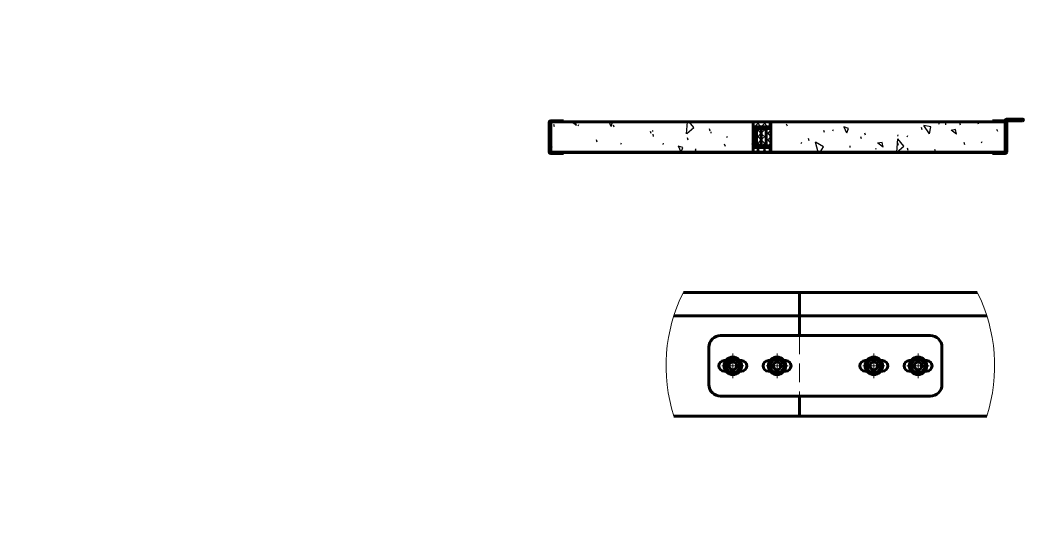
# Model space of a CAD drawing. Header units: millimetres. Extents: x 0 to 3360, y 0 to 297.
# Drawn here: x 802.7 to 1019.7, y 0 to 107.7 of the extents above; entities that cross this region are included whole.
import ezdxf

# ---------------------------------------------------------------- set-up
doc = ezdxf.new("R2010")
doc.units = ezdxf.units.MM
for name, pattern in [('K5LT_AXLED', [19.5, 15, -1.5, 1.5, -1.5]), ('K5LT_BASIC', [0]), ('K5LT_DASHED', [6, 4, -2]), ('K5LT_THIN', [0]), ('K5LT_THIN_INCLUDED_TO_HATCHING', [0])]:
    doc.linetypes.add(name, pattern=pattern)
doc.layers.add('Системный слой', color=7, linetype='Continuous')
pattern_1 = [(45, (0, 0), (-0.7071068, 0.7071068), []), (135, (0, 0), (-0.7071068, -0.7071068), [])]

# ---------------------------------------------------------------- blocks, each defined once
blk = doc.blocks.new('U15')
at = {"layer": 'Системный слой', "color": 5, "linetype": 'K5LT_BASIC', "lineweight": 60, "true_color": 0x0000ff}
for p, q in [((953.94, 34.56), (955.57, 35.49)), ((955.57, 35.49), (957.19, 34.56)), ((953.94, 32.68), (953.94, 34.56)), ((955.57, 31.74), (953.94, 32.68)), ((957.19, 32.68), (955.57, 31.74)), ((957.19, 34.56), (957.19, 32.68))]:
    blk.add_line(p, q, dxfattribs=at)
at = {"layer": 'Системный слой', "color": 30, "linetype": 'K5LT_AXLED', "lineweight": 18, "true_color": 0xff8000}
for p, q in [((955.57, 30.99), (955.57, 36.24)), ((953.19, 33.62), (957.94, 33.62))]:
    blk.add_line(p, q, dxfattribs=at)
at = {"layer": 'Системный слой', "color": 5, "linetype": 'K5LT_BASIC', "lineweight": 60, "true_color": 0x0000ff}
for radius in [1.46, 0.831]:
    blk.add_circle((955.57, 33.62), radius, dxfattribs=at)
at = {"layer": 'Системный слой', "color": 7, "linetype": 'K5LT_THIN', "lineweight": 18}
blk.add_arc((955.57, 33.62), 1, 75, 345, dxfattribs=at)
blk = doc.blocks.new('U16')
at = {"layer": 'Системный слой', "color": 5, "linetype": 'K5LT_BASIC', "lineweight": 60, "true_color": 0x0000ff}
for p, q in [((963.44, 34.56), (965.07, 35.49)), ((965.07, 35.49), (966.69, 34.56)), ((963.44, 32.68), (963.44, 34.56)), ((965.07, 31.74), (963.45, 32.68)), ((966.69, 32.68), (965.07, 31.74)), ((966.69, 34.56), (966.69, 32.68))]:
    blk.add_line(p, q, dxfattribs=at)
at = {"layer": 'Системный слой', "color": 30, "linetype": 'K5LT_AXLED', "lineweight": 18, "true_color": 0xff8000}
for p, q in [((965.07, 30.99), (965.07, 36.24)), ((962.69, 33.62), (967.44, 33.62))]:
    blk.add_line(p, q, dxfattribs=at)
at = {"layer": 'Системный слой', "color": 5, "linetype": 'K5LT_BASIC', "lineweight": 60, "true_color": 0x0000ff}
for radius in [1.46, 0.831]:
    blk.add_circle((965.07, 33.62), radius, dxfattribs=at)
at = {"layer": 'Системный слой', "color": 7, "linetype": 'K5LT_THIN', "lineweight": 18}
blk.add_arc((965.07, 33.62), 1, 75, 345, dxfattribs=at)
blk = doc.blocks.new('U17')
at = {"layer": 'Системный слой', "color": 5, "linetype": 'K5LT_BASIC', "lineweight": 60, "true_color": 0x0000ff}
for p, q in [((984.19, 34.56), (985.82, 35.49)), ((985.82, 35.49), (987.44, 34.56)), ((984.19, 32.68), (984.19, 34.56)), ((985.82, 31.74), (984.19, 32.68)), ((987.44, 32.68), (985.82, 31.74)), ((987.44, 34.56), (987.44, 32.68))]:
    blk.add_line(p, q, dxfattribs=at)
at = {"layer": 'Системный слой', "color": 30, "linetype": 'K5LT_AXLED', "lineweight": 18, "true_color": 0xff8000}
for p, q in [((985.82, 30.99), (985.82, 36.24)), ((983.44, 33.62), (988.19, 33.62))]:
    blk.add_line(p, q, dxfattribs=at)
at = {"layer": 'Системный слой', "color": 5, "linetype": 'K5LT_BASIC', "lineweight": 60, "true_color": 0x0000ff}
for radius in [1.46, 0.831]:
    blk.add_circle((985.82, 33.62), radius, dxfattribs=at)
at = {"layer": 'Системный слой', "color": 7, "linetype": 'K5LT_THIN', "lineweight": 18}
blk.add_arc((985.82, 33.62), 1, 75, 345, dxfattribs=at)
blk = doc.blocks.new('U18')
at = {"layer": 'Системный слой', "color": 5, "linetype": 'K5LT_BASIC', "lineweight": 60, "true_color": 0x0000ff}
for p, q in [((993.69, 34.56), (995.32, 35.49)), ((995.32, 35.49), (996.94, 34.56)), ((993.69, 32.68), (993.69, 34.56)), ((995.32, 31.74), (993.69, 32.68)), ((996.94, 32.68), (995.32, 31.74)), ((996.94, 34.56), (996.94, 32.68))]:
    blk.add_line(p, q, dxfattribs=at)
at = {"layer": 'Системный слой', "color": 30, "linetype": 'K5LT_AXLED', "lineweight": 18, "true_color": 0xff8000}
for p, q in [((995.32, 30.99), (995.32, 36.24)), ((992.94, 33.62), (997.69, 33.62))]:
    blk.add_line(p, q, dxfattribs=at)
at = {"layer": 'Системный слой', "color": 5, "linetype": 'K5LT_BASIC', "lineweight": 60, "true_color": 0x0000ff}
for radius in [1.46, 0.831]:
    blk.add_circle((995.32, 33.62), radius, dxfattribs=at)
at = {"layer": 'Системный слой', "color": 7, "linetype": 'K5LT_THIN', "lineweight": 18}
blk.add_arc((995.32, 33.62), 1, 75, 345, dxfattribs=at)

msp = doc.modelspace()

# ---------------------------------------------------------------- hatches: boundary and pattern name
at = {"layer": 'Системный слой'}
h = msp.add_hatch(dxfattribs=at)
h.set_pattern_fill('Песок', angle=40, style=0, pattern_type=0)
h.set_pattern_definition([(40, (7.66, 6.428), (-20.5692, 24.5134), [2, -30]), (130, (9.193, 7.713), (-24.5134, -20.5692), [2, -30]), (85, (7.66, 6.428), (-20.5688, 24.51297), [2.828, -42.426]), (60, (9.193, 7.713), (-27.7128, 16), [2, -30]), (150, (10.192, 9.445), (-16, -27.7128), [2, -30]), (105, (9.193, 7.713), (-27.7123, 15.9997), [2.828, -42.426]), (80, (16.853, 14.141), (-26.0974, 4.6017), [1.5, -25]), (170, (17.114, 15.618), (-4.6017, -26.0974), [1.5, -25]), (125, (16.853, 14.141), (-26.09695, 4.6016), [2.121, -35.355]), (100, (-18.796, -15.771), (-15.75692, -2.77837), [1, -15]), (190, (-18.97, -14.787), (2.77837, -15.75692), [1, -15]), (145, (-18.796, -15.771), (-15.75733, -2.77844), [1.414, -21.213]), (70, (1.233, 14.088), (-15.03508, 5.47232), [1, -15]), (160, (1.575, 15.028), (-5.47232, -15.03508), [1, -15]), (115, (1.233, 14.088), (-15.03547, 5.47246), [1.414, -21.213]), (85, (0, 0), (-9.35186, 7.84492), [0.3, -10]), (65, (0, 0), (-2.418448, 6.64463), [0.3, -10]), (105, (0, 0), (-6.193075, 7.658056), [0.5, -12]), (110, (0, 0), (-7.94593, 1.36463), [0.5, -7])])
h.paths.add_polyline_path([(916.50706, 85.87775), (959.92373, 85.87775), (959.92373, 84.58608), (959.92373, 80.66941), (959.92373, 80.41941), (959.92373, 79.37775), (916.50706, 79.37775)])
h.paths.add_polyline_path([(963.84039, 85.87775), (1005.10504, 85.87775), (1010.21539, 85.87775), (1013.88206, 85.87775), (1014.00706, 85.87775), (1014.00706, 84.83608), (1014.00706, 79.37775), (1013.88206, 79.37775), (1010.21539, 79.37775), (963.84039, 79.37775), (963.78147, 79.40216), (963.75706, 79.46108), (963.75706, 80.58608), (963.72045, 80.67447), (963.63206, 80.71108), (963.67373, 80.71108), (963.67373, 80.79441), (963.75706, 80.79441), (963.75706, 84.46108), (963.67373, 84.46108), (963.67373, 84.54441), (963.63206, 84.54441), (963.72045, 84.58103), (963.75706, 84.66941), (963.75706, 85.79441), (963.78147, 85.85334)])
h = msp.add_hatch(dxfattribs=at)
h.set_pattern_fill('Неметалл', angle=45, style=0, pattern_type=0)
h.set_pattern_definition(pattern_1)
h.paths.add_polyline_path([(963.59039, 84.83608), (959.92373, 84.83608), (959.92373, 85.87775), (963.59039, 85.87775)])
h = msp.add_hatch(dxfattribs=at)
h.set_pattern_fill('Металл', angle=45, style=0, pattern_type=0)
h.set_pattern_definition([(45, (0, 0), (-2.12132, 2.12132), [])])
h.paths.add_polyline_path([(960.17373, 84.83608), (963.59039, 84.83608), (963.59039, 84.75275), (960.17373, 84.75275), (960.05588, 84.70393), (960.00706, 84.58608), (960.00706, 80.66941), (960.05588, 80.55156), (960.17373, 80.50275), (963.59039, 80.50275), (963.59039, 80.41941), (960.17373, 80.41941), (960.00619, 80.48386), (959.92503, 80.64397), (959.92373, 80.66941), (959.92373, 84.58608), (959.98817, 84.75362), (960.14828, 84.83478)])
h = msp.add_hatch(dxfattribs=at)
h.set_pattern_fill('Неметалл', angle=45, style=0, pattern_type=0)
h.set_pattern_definition(pattern_1)
h.paths.add_polyline_path([(960.63206, 80.79441), (960.63206, 84.46108), (961.67373, 84.46108), (961.67373, 80.79441)])
h = msp.add_hatch(dxfattribs=at)
h.set_pattern_fill('Неметалл', angle=45, style=0, pattern_type=0)
h.set_pattern_definition(pattern_1)
h.paths.add_polyline_path([(961.67373, 80.79441), (961.67373, 84.46108), (962.71539, 84.46108), (962.71539, 80.79441)])
h = msp.add_hatch(dxfattribs=at)
h.set_pattern_fill('Неметалл', angle=45, style=0, pattern_type=0)
h.set_pattern_definition(pattern_1)
h.paths.add_polyline_path([(963.75706, 84.46108), (963.75706, 80.79441), (963.67373, 80.79441), (962.71539, 80.79441), (962.71539, 84.46108)])
h = msp.add_hatch(dxfattribs=at)
h.set_pattern_fill('Неметалл', angle=45, style=0, pattern_type=0)
h.set_pattern_definition(pattern_1)
h.paths.add_polyline_path([(963.59039, 79.37775), (959.92373, 79.37775), (959.92373, 80.41941), (960.17373, 80.41941), (963.59039, 80.41941)])

# ---------------------------------------------------------------- linework, layer by layer
at = {"layer": 'Системный слой', "color": 5, "linetype": 'K5LT_BASIC', "lineweight": 60, "true_color": 0x0000ff}
for p, q in [((916.17373, 85.79441), (916.17373, 79.46108)), ((916.34039, 79.46108), (916.34039, 85.79441)), ((919.25706, 86.12775), (916.50706, 86.12775)), ((916.50706, 85.96108), (919.25706, 85.96108)), ((916.50706, 85.91941), (916.50706, 79.37775)), ((916.50706, 85.91941), (963.59039, 85.91941)), ((916.50706, 85.87775), (963.59039, 85.87775)), ((919.25706, 85.96108), (919.25706, 86.12775)), ((959.92373, 85.87775), (959.92373, 84.83608)), ((959.92373, 79.37775), (959.92373, 85.87775)), ((959.92373, 84.83608), (963.59039, 84.83608)), ((963.59039, 84.83608), (960.17373, 84.83608)), ((960.17373, 84.75275), (963.59039, 84.75275)), ((963.59039, 84.75275), (962.00706, 84.75275)), ((962.00706, 84.75275), (962.00706, 84.71108)), ((962.00706, 84.71108), (963.59039, 84.71108)), ((963.59039, 84.83608), (963.59039, 85.87775)), ((963.59039, 84.75275), (963.59039, 84.83608)), ((963.67373, 85.79441), (963.67373, 84.83608)), ((963.71539, 84.83608), (963.71539, 85.79441)), ((963.71539, 85.79441), (963.71539, 84.66941)), ((963.75706, 84.66941), (963.75706, 85.79441)), ((963.84039, 85.91941), (1014.00706, 85.91941)), ((963.84039, 85.87775), (1010.21539, 85.87775)), ((1014.00706, 85.87775), (1005.10504, 85.87775)), ((1010.21539, 85.87775), (1013.88206, 85.87775)), ((1013.79222, 86.12778), (1011.25677, 86.12778)), ((1011.25677, 85.96111), (1011.25677, 86.12778)), ((1011.25677, 86.12775), (1011.25706, 86.12775)), ((1013.79222, 85.96111), (1011.25677, 85.96111)), ((1011.25706, 85.96111), (1011.25706, 85.96108)), ((1014.1386, 86.40512), (1013.91007, 86.17659)), ((1014.00706, 85.91941), (1014.00706, 84.83608)), ((1014.00706, 84.83608), (1014.00706, 79.33608)), ((1014.25645, 86.28727), (1014.02793, 86.05874)), ((1014.17373, 79.46108), (1014.17373, 85.96108)), ((1014.34039, 85.96108), (1014.34039, 79.46108)), ((1017.73623, 86.50275), (1014.3743, 86.50275)), ((1017.73623, 86.33608), (1014.3743, 86.33608)), ((1014.50706, 86.29441), (1017.73623, 86.29441)), ((1017.73623, 86.12775), (1014.50706, 86.12775)), ((959.92373, 84.58608), (959.92373, 80.66941)), ((960.00706, 80.66941), (960.00706, 84.58608)), ((960.29873, 83.54441), (960.29873, 84.21108)), ((960.29873, 83.54441), (960.34039, 83.54441)), ((960.34039, 84.29441), (960.34039, 80.96108)), ((960.34039, 83.54441), (960.34039, 84.21108)), ((960.42373, 80.96108), (960.42373, 84.29441)), ((963.67373, 84.54441), (960.59039, 84.54441)), ((960.59039, 84.46108), (963.67373, 84.46108)), ((961.67373, 84.46108), (960.63206, 84.46108)), ((960.63206, 84.46108), (960.63206, 80.79441)), ((963.63206, 84.58608), (960.67373, 84.58608)), ((960.67373, 84.54441), (963.63206, 84.54441)), ((962.71539, 84.46108), (961.67373, 84.46108)), ((961.67373, 84.46108), (961.67373, 80.79441)), ((961.67373, 80.79441), (961.67373, 84.46108)), ((962.71539, 80.79441), (962.71539, 84.46108)), ((963.75706, 84.46108), (962.71539, 84.46108)), ((962.71539, 84.46108), (962.71539, 80.79441)), ((963.67373, 84.46108), (963.67373, 84.54441)), ((963.75706, 80.79441), (963.75706, 84.46108)), ((959.92373, 80.41941), (959.92373, 79.37775)), ((963.59039, 80.41941), (959.92373, 80.41941)), ((963.59039, 80.50275), (960.17373, 80.50275)), ((960.17373, 80.41941), (963.59039, 80.41941)), ((960.34039, 81.71108), (960.29873, 81.71108)), ((960.29873, 81.04441), (960.29873, 81.71108)), ((960.34039, 81.04441), (960.34039, 81.71108)), ((963.67373, 80.79441), (960.59039, 80.79441)), ((960.59039, 80.71108), (963.67373, 80.71108)), ((960.63206, 80.79441), (961.67373, 80.79441)), ((963.63206, 80.71108), (960.67373, 80.71108)), ((960.67373, 80.66941), (963.63206, 80.66941)), ((961.67373, 80.79441), (962.71539, 80.79441)), ((963.59039, 80.54441), (962.00706, 80.54441)), ((962.00706, 80.54441), (962.00706, 80.50275)), ((962.00706, 80.50275), (963.59039, 80.50275)), ((962.71539, 80.79441), (963.75706, 80.79441)), ((963.59039, 80.41941), (963.59039, 80.50275)), ((963.59039, 79.37775), (963.59039, 80.41941)), ((963.67373, 80.71108), (963.67373, 80.79441)), ((963.67373, 80.41941), (963.67373, 79.46108)), ((963.71539, 80.58608), (963.71539, 79.46108)), ((963.71539, 79.46108), (963.71539, 80.41941)), ((963.75706, 79.46108), (963.75706, 80.58608)), ((916.50706, 79.37775), (916.50706, 79.33608)), ((916.50706, 79.37775), (963.59039, 79.37775)), ((963.59039, 79.33608), (916.50706, 79.33608)), ((919.25706, 79.29441), (916.50706, 79.29441)), ((916.50706, 79.12775), (919.25706, 79.12775)), ((919.25706, 79.12775), (919.25706, 79.29441)), ((963.84039, 79.37775), (1014.00706, 79.37775)), ((1014.00706, 79.33608), (963.84039, 79.33608)), ((1010.21539, 79.37775), (1005.10504, 79.37775)), ((1013.88206, 79.37775), (1010.21539, 79.37775)), ((1011.25706, 79.12775), (1011.25706, 79.29441)), ((1011.25706, 79.29441), (1014.00706, 79.29441)), ((1014.00706, 79.12775), (1011.25706, 79.12775)), ((969.86052, 49.36802), (944.95871, 49.36802)), ((969.86052, 49.36802), (969.86052, 47.86802)), ((969.86052, 49.36802), (969.86052, 47.86802)), ((1008.0301, 49.36802), (969.86052, 49.36802)), ((969.86052, 47.86802), (969.86052, 45.11802)), ((969.86052, 47.86802), (969.86052, 45.11802)), ((969.86052, 44.36802), (942.92359, 44.36802)), ((969.86052, 45.11802), (969.86052, 44.36802)), ((969.86052, 45.11802), (969.86052, 44.36802)), ((969.86052, 44.36802), (969.86052, 42.86802)), ((969.86052, 44.36802), (969.86052, 40.11802)), ((1010.06523, 44.36802), (969.86052, 44.36802)), ((952.94273, 40.11802), (997.94273, 40.11802)), ((950.44273, 29.61802), (950.44273, 37.61802)), ((1000.44273, 37.61802), (1000.44273, 29.61802)), ((953.69273, 34.74302), (954.06773, 34.74302)), ((957.06773, 34.74302), (957.44273, 34.74302)), ((963.19273, 34.74302), (963.56773, 34.74302)), ((966.56773, 34.74302), (966.94273, 34.74302)), ((983.94273, 34.74302), (984.31773, 34.74302)), ((987.31773, 34.74302), (987.69273, 34.74302)), ((993.44273, 34.74302), (993.81773, 34.74302)), ((996.81773, 34.74302), (997.19273, 34.74302)), ((954.06773, 32.49302), (953.69273, 32.49302)), ((957.44273, 32.49302), (957.06773, 32.49302)), ((963.56773, 32.49302), (963.19273, 32.49302)), ((966.94273, 32.49302), (966.56773, 32.49302)), ((984.31773, 32.49302), (983.94273, 32.49302)), ((987.69273, 32.49302), (987.31773, 32.49302)), ((993.81773, 32.49302), (993.44273, 32.49302)), ((997.19273, 32.49302), (996.81773, 32.49302)), ((997.94273, 27.11802), (952.94273, 27.11802)), ((969.86052, 27.11802), (969.86052, 22.86802)), ((969.86052, 24.36802), (969.86052, 22.86802)), ((969.86052, 22.86802), (942.92359, 22.86802)), ((1010.06523, 22.86802), (969.86052, 22.86802))]:
    msp.add_line(p, q, dxfattribs=at)
at = {"layer": 'Системный слой', "color": 7, "linetype": 'K5LT_DASHED', "lineweight": 18}
for p, q in [((969.86052, 40.11802), (969.86052, 27.11802)), ((954.06773, 34.74302), (957.06773, 34.74302)), ((963.56773, 34.74302), (966.56773, 34.74302)), ((984.31773, 34.74302), (987.31773, 34.74302)), ((993.81773, 34.74302), (996.81773, 34.74302)), ((957.06773, 32.49302), (954.06773, 32.49302)), ((966.56773, 32.49302), (963.56773, 32.49302)), ((987.31773, 32.49302), (984.31773, 32.49302)), ((996.81773, 32.49302), (993.81773, 32.49302))]:
    msp.add_line(p, q, dxfattribs=at)
at = {"layer": 'Системный слой', "color": 5, "linetype": 'K5LT_BASIC', "lineweight": 60, "true_color": 0x0000ff}
for centre in [(955.56773, 33.61802), (965.06773, 33.61802), (985.81773, 33.61802), (995.31773, 33.61802)]:
    msp.add_circle(centre, 1.875, dxfattribs=at)
for centre, radius, start, end in [((916.50706, 85.79441), 0.33333, 90, 180), ((916.50706, 85.79441), 0.16667, 90, 180), ((960.17373, 84.58608), 0.25, 90, 180), ((960.17373, 84.58608), 0.16667, 90, 180), ((963.59039, 85.79441), 0.125, 0, 90), ((963.59039, 85.79441), 0.08333, 0, 90), ((963.59039, 84.83608), 0.125, 270, 0), ((963.59039, 84.83608), 0.08333, 270, 0), ((963.63206, 84.66941), 0.125, 270, 0), ((963.63206, 84.66941), 0.08333, 270, 0), ((963.84039, 85.79441), 0.125, 90, 180), ((963.84039, 85.79441), 0.08333, 90, 180), ((1013.79222, 86.29445), 0.16667, 270, 315), ((1013.79222, 86.29445), 0.33333, 270, 315), ((1014.3743, 86.16941), 0.33333, 90, 135), ((1014.50706, 85.96108), 0.33333, 90, 180), ((1014.3743, 86.16941), 0.16667, 90, 135), ((1014.50706, 85.96108), 0.16667, 90, 180), ((1017.73623, 86.31525), 0.1875, 270, 90), ((1017.73623, 86.31525), 0.02083, 270, 90), ((960.67373, 84.21108), 0.375, 90, 180), ((960.67373, 84.21108), 0.33333, 90, 180), ((960.59039, 84.29441), 0.25, 90, 180), ((960.59039, 84.29441), 0.16667, 90, 180), ((960.17373, 80.66941), 0.25, 180, 270), ((960.17373, 80.66941), 0.16667, 180, 270), ((960.67373, 81.04441), 0.375, 180, 270), ((960.67373, 81.04441), 0.33333, 180, 270), ((960.59039, 80.96108), 0.25, 180, 270), ((960.59039, 80.96108), 0.16667, 180, 270), ((963.59039, 80.41941), 0.125, 0, 90), ((963.59039, 80.41941), 0.08333, 0, 90), ((963.63206, 80.58608), 0.125, 0, 90), ((963.63206, 80.58608), 0.08333, 0, 90), ((916.50706, 79.46108), 0.33333, 180, 270), ((916.50706, 79.46108), 0.16667, 180, 270), ((963.59039, 79.46108), 0.08333, 270, 0), ((963.59039, 79.46108), 0.125, 270, 0), ((963.84039, 79.46108), 0.125, 180, 270), ((963.84039, 79.46108), 0.08333, 180, 270), ((1014.00706, 79.46108), 0.33333, 270, 0), ((1014.00706, 79.46108), 0.16667, 270, 0), ((952.94273, 37.61802), 2.5, 90, 180), ((997.94273, 37.61802), 2.5, 0, 90), ((953.69273, 33.61802), 1.125, 90, 270), ((957.44273, 33.61802), 1.125, 270, 90), ((963.19273, 33.61802), 1.125, 90, 270), ((966.94273, 33.61802), 1.125, 270, 90), ((983.94273, 33.61802), 1.125, 90, 270), ((987.69273, 33.61802), 1.125, 270, 90), ((993.44273, 33.61802), 1.125, 90, 270), ((997.19273, 33.61802), 1.125, 270, 90), ((952.94273, 29.61802), 2.5, 180, 270), ((997.94273, 29.61802), 2.5, 270, 0)]:
    msp.add_arc(centre, radius, start, end, dxfattribs=at)
at = {"layer": 'Системный слой', "color": 7, "linetype": 'K5LT_THIN_INCLUDED_TO_HATCHING', "lineweight": 18}
for start, end in [(153.4608951, 197.7560305), (342.2439695, 26.5391049)]:
    msp.add_arc((976.49441, 33.61802), 35.25, start, end, dxfattribs=at)

# ---------------------------------------------------------------- block references
at = {"layer": 'Системный слой'}
for name in ['U15', 'U16', 'U17', 'U18']:
    msp.add_blockref(name, (0, 0), dxfattribs=at)

doc.saveas('drawing.dxf')
